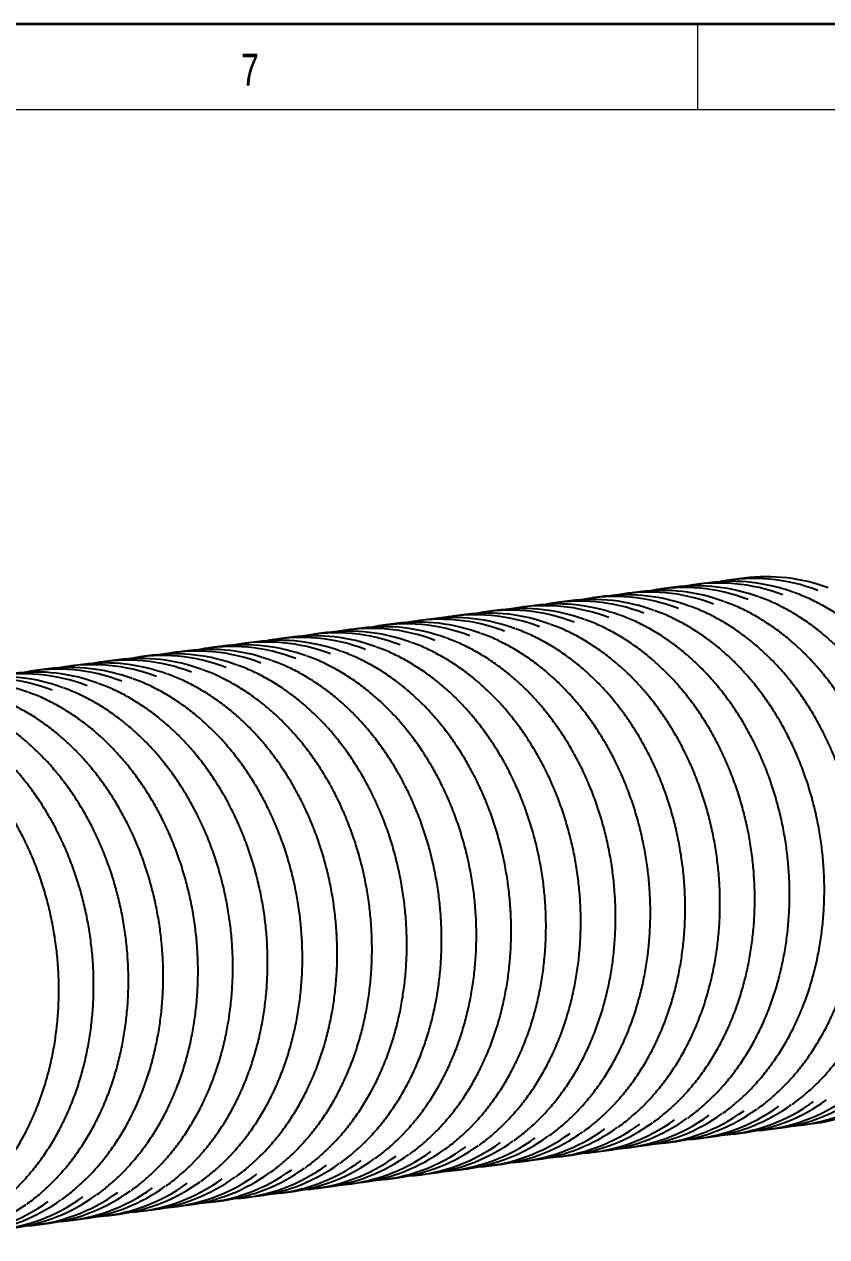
# Model space of a CAD drawing. Header units: millimetres. Extents: x 6 to 413, y 7 to 291.
# Drawn here: x 319.5 to 366, y 221 to 291.1 of the extents above; entities that cross this region are included whole.
import ezdxf

# ---------------------------------------------------------------- set-up
doc = ezdxf.new("R2010")
doc.units = ezdxf.units.MM
doc.styles.add('SLDTEXTSTYLE2', font='TXT', dxfattribs={"width": 0.75})

msp = doc.modelspace()

# ---------------------------------------------------------------- linework, layer by layer
at = {"color": 7, "linetype": 'Continuous', "lineweight": 35}
msp.add_line((413.064, 291.1062), (6.2734, 291.1062), dxfattribs=at)
at = {"color": 7, "linetype": 'Continuous', "lineweight": 18}
for p, q in [((358.4973, 291.1062), (358.4973, 286.1523)), ((408.1446, 286.1523), (11.2973, 286.1523))]:
    msp.add_line(p, q, dxfattribs=at)
at = {"color": 7, "linetype": 'Continuous', "lineweight": 25}
for p, q in [((359.1734, 258.8037), (358.4293, 258.7066)), ((361.1861, 259.0662), (360.442, 258.9691)), ((355.1481, 258.2787), (354.404, 258.1816)), ((357.1607, 258.5412), (356.4167, 258.4441)), ((349.11, 257.4911), (348.366, 257.3941)), ((351.1227, 257.7536), (350.3786, 257.6566)), ((353.1354, 258.0161), (352.3913, 257.9191)), ((343.072, 256.7036), (342.3279, 256.6066)), ((345.0847, 256.9661), (344.3406, 256.8691)), ((347.0974, 257.2286), (346.3533, 257.1316)), ((339.0466, 256.1786), (338.3026, 256.0816)), ((341.0593, 256.4411), (340.3152, 256.3441)), ((333.0086, 255.3911), (332.2645, 255.2941)), ((335.0213, 255.6536), (334.2772, 255.5566)), ((337.034, 255.9161), (336.2899, 255.8191)), ((326.9706, 254.6036), (326.2265, 254.5066)), ((328.9832, 254.8661), (328.2392, 254.7691)), ((330.9959, 255.1286), (330.2518, 255.0316)), ((322.9452, 254.0786), (322.2011, 253.9816)), ((324.9579, 254.3411), (324.2138, 254.2441)), ((320.9325, 253.8161), (320.1885, 253.7191)), ((362.542, 227.1737), (363.2861, 227.2707)), ((364.5547, 227.4362), (365.2988, 227.5332)), ((358.5167, 226.6487), (359.2607, 226.7457)), ((360.5293, 226.9112), (361.2734, 227.0082)), ((352.4786, 225.8612), (353.2227, 225.9582)), ((354.4913, 226.1237), (355.2354, 226.2207)), ((356.504, 226.3862), (357.2481, 226.4832)), ((346.4406, 225.0737), (347.1847, 225.1707)), ((348.4533, 225.3362), (349.1973, 225.4332)), ((350.4659, 225.5987), (351.21, 225.6957)), ((342.4152, 224.5486), (343.1593, 224.6457)), ((344.4279, 224.8112), (345.172, 224.9082)), ((336.3772, 223.7611), (337.1213, 223.8582)), ((338.3899, 224.0236), (339.134, 224.1207)), ((340.4026, 224.2861), (341.1466, 224.3832)), ((330.3392, 222.9736), (331.0832, 223.0707)), ((332.3518, 223.2361), (333.0959, 223.3332)), ((334.3645, 223.4986), (335.1086, 223.5957)), ((326.3138, 222.4486), (327.0579, 222.5457)), ((328.3265, 222.7111), (329.0706, 222.8082)), ((320.2758, 221.6611), (321.0199, 221.7582)), ((322.2884, 221.9236), (323.0325, 222.0207)), ((324.3011, 222.1861), (325.0452, 222.2832))]:
    msp.add_line(p, q, dxfattribs=at)
for centre, radius, start, end in [((360.4603, 248.6016), 10.2829, 69.63751, 97.189367), ((361.7393, 248.7916), 10.2572, 68.827261, 100.83909), ((362.473, 248.8641), 10.2829, 69.63751, 97.189367), ((355.7013, 248.0041), 10.2572, 68.827261, 100.83909), ((356.435, 248.0765), 10.2829, 69.63751, 97.189367), ((357.7139, 248.2666), 10.2572, 68.827261, 100.83909), ((358.4476, 248.3391), 10.2829, 69.63751, 97.189367), ((359.7266, 248.5291), 10.2572, 68.827261, 100.83909), ((349.6632, 247.2166), 10.2572, 68.827261, 100.83909), ((350.3969, 247.289), 10.2829, 69.63751, 97.189367), ((351.6759, 247.4791), 10.2572, 68.827261, 100.83909), ((352.4096, 247.5515), 10.2829, 69.63751, 97.189367), ((353.6886, 247.7416), 10.2572, 68.827261, 100.83909), ((354.4223, 247.814), 10.2829, 69.63751, 97.189367), ((344.3589, 246.5015), 10.2829, 69.63751, 97.189367), ((345.6379, 246.6916), 10.2572, 68.827261, 100.83909), ((346.3716, 246.764), 10.2829, 69.63751, 97.189367), ((347.6505, 246.9541), 10.2572, 68.827261, 100.83909), ((348.3843, 247.0265), 10.2829, 69.63751, 97.189367), ((338.3209, 245.714), 10.2829, 69.63751, 97.189367), ((339.5998, 245.9041), 10.2572, 68.827261, 100.83909), ((340.3335, 245.9765), 10.2829, 69.63751, 97.189367), ((341.6125, 246.1666), 10.2572, 68.827261, 100.83909), ((342.3462, 246.239), 10.2829, 69.63751, 97.189367), ((343.6252, 246.4291), 10.2572, 68.827261, 100.83909), ((333.5618, 245.1166), 10.2572, 68.827261, 100.83909), ((334.2955, 245.189), 10.2829, 69.63751, 97.189367), ((335.5745, 245.3791), 10.2572, 68.827261, 100.83909), ((336.3082, 245.4515), 10.2829, 69.63751, 97.189367), ((337.5871, 245.6416), 10.2572, 68.827261, 100.83909), ((328.2575, 244.4015), 10.2829, 69.63751, 97.189367), ((329.5364, 244.5916), 10.2572, 68.827261, 100.83909), ((330.2702, 244.664), 10.2829, 69.63751, 97.189367), ((331.5491, 244.8541), 10.2572, 68.827261, 100.83909), ((332.2828, 244.9265), 10.2829, 69.63751, 97.189367), ((322.2194, 243.614), 10.2829, 69.63751, 97.189367), ((323.4984, 243.8041), 10.2572, 68.827261, 100.83909), ((324.2321, 243.8765), 10.2829, 69.63751, 97.189367), ((325.5111, 244.0666), 10.2572, 68.827261, 100.83909), ((326.2448, 244.139), 10.2829, 69.63751, 97.189367), ((327.5238, 244.3291), 10.2572, 68.827261, 100.83909), ((317.4604, 243.0166), 10.2572, 68.827261, 100.83909), ((318.1941, 243.089), 10.2829, 69.63751, 97.189367), ((319.473, 243.2791), 10.2572, 68.827261, 100.83909), ((320.2068, 243.3515), 10.2829, 69.63751, 97.189367), ((321.4857, 243.5416), 10.2572, 68.827261, 100.83909), ((316.1814, 242.8265), 10.2829, 69.63751, 97.189367), ((363.9109, 237.7668), 10.3273, 277.723401, 305.944986), ((359.1871, 237.0418), 10.2172, 273.958087, 306.109284), ((359.8855, 237.2418), 10.3273, 277.723401, 305.944986), ((361.1998, 237.3043), 10.2172, 273.958087, 306.109284), ((361.8982, 237.5043), 10.3273, 277.723401, 305.944986), ((363.2125, 237.5668), 10.2172, 273.958087, 306.109284), ((353.1491, 236.2543), 10.2172, 273.958087, 306.109284), ((353.8475, 236.4543), 10.3273, 277.723401, 305.944986), ((355.1617, 236.5168), 10.2172, 273.958087, 306.109284), ((355.8602, 236.7168), 10.3273, 277.723401, 305.944986), ((357.1744, 236.7793), 10.2172, 273.958087, 306.109284), ((357.8728, 236.9793), 10.3273, 277.723401, 305.944986), ((347.8095, 235.6668), 10.3273, 277.723401, 305.944986), ((349.1237, 235.7293), 10.2172, 273.958087, 306.109284), ((349.8221, 235.9293), 10.3273, 277.723401, 305.944986), ((351.1364, 235.9918), 10.2172, 273.958087, 306.109284), ((351.8348, 236.1918), 10.3273, 277.723401, 305.944986), ((343.0857, 234.9418), 10.2172, 273.958087, 306.109284), ((343.7841, 235.1418), 10.3273, 277.723401, 305.944986), ((345.0984, 235.2043), 10.2172, 273.958087, 306.109284), ((345.7968, 235.4043), 10.3273, 277.723401, 305.944986), ((347.111, 235.4668), 10.2172, 273.958087, 306.109284), ((337.0476, 234.1543), 10.2172, 273.958087, 306.109284), ((337.7461, 234.3543), 10.3273, 277.723401, 305.944986), ((339.0603, 234.4168), 10.2172, 273.958087, 306.109284), ((339.7587, 234.6168), 10.3273, 277.723401, 305.944986), ((341.073, 234.6793), 10.2172, 273.958087, 306.109284), ((341.7714, 234.8793), 10.3273, 277.723401, 305.944986), ((331.708, 233.5668), 10.3273, 277.723401, 305.944986), ((333.0223, 233.6293), 10.2172, 273.958087, 306.109284), ((333.7207, 233.8293), 10.3273, 277.723401, 305.944986), ((335.035, 233.8918), 10.2172, 273.958087, 306.109284), ((335.7334, 234.0918), 10.3273, 277.723401, 305.944986), ((326.9842, 232.8418), 10.2172, 273.958087, 306.109284), ((327.6827, 233.0418), 10.3273, 277.723401, 305.944986), ((328.9969, 233.1043), 10.2172, 273.958087, 306.109284), ((329.6954, 233.3043), 10.3273, 277.723401, 305.944986), ((331.0096, 233.3668), 10.2172, 273.958087, 306.109284), ((320.9462, 232.0543), 10.2172, 273.958087, 306.109284), ((321.6446, 232.2543), 10.3273, 277.723401, 305.944986), ((322.9589, 232.3168), 10.2172, 273.958087, 306.109284), ((323.6573, 232.5168), 10.3273, 277.723401, 305.944986), ((324.9716, 232.5793), 10.2172, 273.958087, 306.109284), ((325.67, 232.7793), 10.3273, 277.723401, 305.944986), ((315.6066, 231.4668), 10.3273, 277.723401, 305.944986), ((316.9209, 231.5293), 10.2172, 273.958087, 306.109284), ((317.6193, 231.7293), 10.3273, 277.723401, 305.944986), ((318.9335, 231.7918), 10.2172, 273.958087, 306.109284), ((319.632, 231.9918), 10.3273, 277.723401, 305.944986), ((313.5939, 231.2043), 10.3273, 277.723401, 305.944986), ((314.9082, 231.2668), 10.2172, 273.958087, 306.109284)]:
    msp.add_arc(centre, radius, start, end, dxfattribs=at)
for points, knots in [([(373.8433, 243.2851), (373.8312, 243.461), (373.7963, 243.97), (373.7001, 244.8103), (373.5389, 245.8004), (373.3282, 246.7795), (373.0695, 247.7439), (372.7636, 248.6895), (372.4119, 249.6128), (372.0157, 250.51), (371.5765, 251.3774), (371.096, 252.2118), (370.5762, 253.0097), (370.0192, 253.768), (369.427, 254.4836), (368.8021, 255.1537), (368.1469, 255.7755), (367.4641, 256.3466), (366.7563, 256.8644), (366.0265, 257.3279), (365.2771, 257.7314), (364.6263, 258.0347), (364.2215, 258.1789), (364.0767, 258.2305)], [0, 0, 0, 0, 0.026295, 0.0760916, 0.1258946, 0.1756986, 0.2255037, 0.27531, 0.3251175, 0.3749262, 0.4247358, 0.4745457, 0.5243551, 0.5741628, 0.6239676, 0.6737673, 0.7235598, 0.7733424, 0.823112, 0.8728655, 0.9225995, 0.9723111, 1, 1, 1, 1]), ([(367.8053, 242.4976), (367.7932, 242.6735), (367.7582, 243.1825), (367.662, 244.0227), (367.5009, 245.0128), (367.2901, 245.992), (367.0314, 246.9564), (366.7256, 247.902), (366.3739, 248.8253), (365.9776, 249.7224), (365.5384, 250.5899), (365.058, 251.4243), (364.5382, 252.2222), (363.9811, 252.9805), (363.389, 253.6961), (362.764, 254.3662), (362.1089, 254.988), (361.426, 255.5591), (360.7182, 256.0769), (359.9885, 256.5404), (359.2391, 256.9439), (358.5882, 257.2471), (358.1834, 257.3914), (358.0386, 257.443)], [0, 0, 0, 0, 0.026295, 0.0760916, 0.1258946, 0.1756986, 0.2255037, 0.27531, 0.3251175, 0.3749262, 0.4247358, 0.4745457, 0.5243551, 0.5741628, 0.6239676, 0.6737673, 0.7235598, 0.7733424, 0.823112, 0.8728655, 0.9225995, 0.9723111, 1, 1, 1, 1]), ([(369.8179, 242.7601), (369.8059, 242.936), (369.7709, 243.445), (369.6747, 244.2853), (369.5136, 245.2753), (369.3028, 246.2545), (369.0441, 247.2189), (368.7383, 248.1645), (368.3865, 249.0878), (367.9903, 249.9849), (367.5511, 250.8524), (367.0707, 251.6868), (366.5509, 252.4847), (365.9938, 253.243), (365.4016, 253.9586), (364.7767, 254.6287), (364.1215, 255.2505), (363.4387, 255.8216), (362.7309, 256.3394), (362.0012, 256.8029), (361.2518, 257.2064), (360.6009, 257.5097), (360.1961, 257.6539), (360.0513, 257.7055)], [0, 0, 0, 0, 0.026295, 0.0760916, 0.1258946, 0.1756986, 0.2255037, 0.27531, 0.3251175, 0.3749262, 0.4247358, 0.4745457, 0.5243551, 0.5741628, 0.6239676, 0.6737673, 0.7235598, 0.7733424, 0.823112, 0.8728655, 0.9225995, 0.9723111, 1, 1, 1, 1]), ([(371.8306, 243.0226), (371.8185, 243.1985), (371.7836, 243.7075), (371.6874, 244.5478), (371.5263, 245.5379), (371.3155, 246.517), (371.0568, 247.4814), (370.7509, 248.427), (370.3992, 249.3503), (370.003, 250.2474), (369.5638, 251.1149), (369.0833, 251.9493), (368.5636, 252.7472), (368.0065, 253.5055), (367.4143, 254.2211), (366.7894, 254.8912), (366.1342, 255.513), (365.4514, 256.0841), (364.7436, 256.6019), (364.0139, 257.0654), (363.2644, 257.4689), (362.6136, 257.7722), (362.2088, 257.9164), (362.064, 257.968)], [0, 0, 0, 0, 0.026295, 0.0760916, 0.1258946, 0.1756986, 0.2255037, 0.27531, 0.3251175, 0.3749262, 0.4247358, 0.4745457, 0.5243551, 0.5741628, 0.6239676, 0.6737673, 0.7235598, 0.7733424, 0.823112, 0.8728655, 0.9225995, 0.9723111, 1, 1, 1, 1]), ([(363.7799, 241.9725), (363.7678, 242.1485), (363.7329, 242.6575), (363.6367, 243.4977), (363.4755, 244.4878), (363.2648, 245.467), (363.0061, 246.4314), (362.7002, 247.377), (362.3485, 248.3003), (361.9523, 249.1974), (361.5131, 250.0649), (361.0326, 250.8993), (360.5128, 251.6972), (359.9558, 252.4555), (359.3636, 253.1711), (358.7387, 253.8412), (358.0835, 254.463), (357.4007, 255.0341), (356.6929, 255.5519), (355.9632, 256.0153), (355.2137, 256.4189), (354.5629, 256.7221), (354.1581, 256.8664), (354.0133, 256.9179)], [0, 0, 0, 0, 0.026295, 0.0760916, 0.1258946, 0.1756986, 0.2255037, 0.27531, 0.3251175, 0.3749262, 0.4247358, 0.4745457, 0.5243551, 0.5741628, 0.6239676, 0.6737673, 0.7235598, 0.7733424, 0.823112, 0.8728655, 0.9225995, 0.9723111, 1, 1, 1, 1]), ([(365.7926, 242.235), (365.7805, 242.411), (365.7455, 242.92), (365.6494, 243.7602), (365.4882, 244.7503), (365.2774, 245.7295), (365.0187, 246.6939), (364.7129, 247.6395), (364.3612, 248.5628), (363.9649, 249.4599), (363.5257, 250.3274), (363.0453, 251.1618), (362.5255, 251.9597), (361.9684, 252.718), (361.3763, 253.4336), (360.7514, 254.1037), (360.0962, 254.7255), (359.4133, 255.2966), (358.7056, 255.8144), (357.9758, 256.2778), (357.2264, 256.6814), (356.5756, 256.9846), (356.1708, 257.1289), (356.0259, 257.1805)], [0, 0, 0, 0, 0.026295, 0.0760916, 0.1258946, 0.1756986, 0.2255037, 0.27531, 0.3251175, 0.3749262, 0.4247358, 0.4745457, 0.5243551, 0.5741628, 0.6239676, 0.6737673, 0.7235598, 0.7733424, 0.823112, 0.8728655, 0.9225995, 0.9723111, 1, 1, 1, 1]), ([(357.7419, 241.185), (357.7298, 241.3609), (357.6948, 241.87), (357.5987, 242.7102), (357.4375, 243.7003), (357.2267, 244.6795), (356.968, 245.6439), (356.6622, 246.5895), (356.3105, 247.5128), (355.9142, 248.4099), (355.475, 249.2774), (354.9946, 250.1118), (354.4748, 250.9097), (353.9177, 251.668), (353.3256, 252.3836), (352.7006, 253.0537), (352.0455, 253.6754), (351.3626, 254.2465), (350.6548, 254.7644), (349.9251, 255.2278), (349.1757, 255.6314), (348.5249, 255.9346), (348.12, 256.0788), (347.9752, 256.1304)], [0, 0, 0, 0, 0.026295, 0.0760916, 0.1258946, 0.1756986, 0.2255037, 0.27531, 0.3251175, 0.3749262, 0.4247358, 0.4745457, 0.5243551, 0.5741628, 0.6239676, 0.6737673, 0.7235598, 0.7733424, 0.823112, 0.8728655, 0.9225995, 0.9723111, 1, 1, 1, 1]), ([(359.7546, 241.4475), (359.7425, 241.6234), (359.7075, 242.1325), (359.6113, 242.9727), (359.4502, 243.9628), (359.2394, 244.942), (358.9807, 245.9064), (358.6749, 246.852), (358.3231, 247.7753), (357.9269, 248.6724), (357.4877, 249.5399), (357.0073, 250.3743), (356.4875, 251.1722), (355.9304, 251.9305), (355.3382, 252.6461), (354.7133, 253.3162), (354.0581, 253.9379), (353.3753, 254.509), (352.6675, 255.0269), (351.9378, 255.4903), (351.1884, 255.8939), (350.5375, 256.1971), (350.1327, 256.3414), (349.9879, 256.3929)], [0, 0, 0, 0, 0.026295, 0.0760916, 0.1258946, 0.1756986, 0.2255037, 0.27531, 0.3251175, 0.3749262, 0.4247358, 0.4745457, 0.5243551, 0.5741628, 0.6239676, 0.6737673, 0.7235598, 0.7733424, 0.823112, 0.8728655, 0.9225995, 0.9723111, 1, 1, 1, 1]), ([(361.7672, 241.71), (361.7551, 241.8859), (361.7202, 242.395), (361.624, 243.2352), (361.4629, 244.2253), (361.2521, 245.2045), (360.9934, 246.1689), (360.6875, 247.1145), (360.3358, 248.0378), (359.9396, 248.9349), (359.5004, 249.8024), (359.0199, 250.6368), (358.5002, 251.4347), (357.9431, 252.193), (357.3509, 252.9086), (356.726, 253.5787), (356.0708, 254.2005), (355.388, 254.7715), (354.6802, 255.2894), (353.9505, 255.7528), (353.2011, 256.1564), (352.5502, 256.4596), (352.1454, 256.6039), (352.0006, 256.6554)], [0, 0, 0, 0, 0.026295, 0.0760916, 0.1258946, 0.1756986, 0.2255037, 0.27531, 0.3251175, 0.3749262, 0.4247358, 0.4745457, 0.5243551, 0.5741628, 0.6239676, 0.6737673, 0.7235598, 0.7733424, 0.823112, 0.8728655, 0.9225995, 0.9723111, 1, 1, 1, 1]), ([(351.7038, 240.3975), (351.6918, 240.5734), (351.6568, 241.0825), (351.5606, 241.9227), (351.3995, 242.9128), (351.1887, 243.892), (350.93, 244.8563), (350.6242, 245.802), (350.2724, 246.7253), (349.8762, 247.6224), (349.437, 248.4899), (348.9566, 249.3243), (348.4368, 250.1222), (347.8797, 250.8805), (347.2875, 251.5961), (346.6626, 252.2661), (346.0074, 252.8879), (345.3246, 253.459), (344.6168, 253.9769), (343.8871, 254.4403), (343.1377, 254.8439), (342.4868, 255.1471), (342.082, 255.2913), (341.9372, 255.3429)], [0, 0, 0, 0, 0.02629496, 0.07609156, 0.12589464, 0.17569864, 0.22550371, 0.27530999, 0.32511751, 0.3749262, 0.42473578, 0.47454566, 0.52435506, 0.57416285, 0.62396755, 0.67376729, 0.72355979, 0.77334237, 0.82311201, 0.87286548, 0.92259954, 0.97231114, 1, 1, 1, 1]), ([(353.7165, 240.66), (353.7044, 240.8359), (353.6695, 241.345), (353.5733, 242.1852), (353.4122, 243.1753), (353.2014, 244.1545), (352.9427, 245.1188), (352.6368, 246.0645), (352.2851, 246.9878), (351.8889, 247.8849), (351.4497, 248.7524), (350.9692, 249.5868), (350.4495, 250.3847), (349.8924, 251.143), (349.3002, 251.8586), (348.6753, 252.5286), (348.0201, 253.1504), (347.3373, 253.7215), (346.6295, 254.2394), (345.8998, 254.7028), (345.1503, 255.1064), (344.4995, 255.4096), (344.0947, 255.5538), (343.9499, 255.6054)], [0, 0, 0, 0, 0.026295, 0.0760916, 0.1258946, 0.1756986, 0.2255037, 0.27531, 0.3251175, 0.3749262, 0.4247358, 0.4745457, 0.5243551, 0.5741628, 0.6239676, 0.6737673, 0.7235598, 0.7733424, 0.823112, 0.8728655, 0.9225995, 0.9723111, 1, 1, 1, 1]), ([(355.7292, 240.9225), (355.7171, 241.0984), (355.6821, 241.6075), (355.586, 242.4477), (355.4248, 243.4378), (355.2141, 244.417), (354.9554, 245.3814), (354.6495, 246.327), (354.2978, 247.2503), (353.9015, 248.1474), (353.4623, 249.0149), (352.9819, 249.8493), (352.4621, 250.6472), (351.9051, 251.4055), (351.3129, 252.1211), (350.688, 252.7912), (350.0328, 253.4129), (349.35, 253.984), (348.6422, 254.5019), (347.9124, 254.9653), (347.163, 255.3689), (346.5122, 255.6721), (346.1074, 255.8163), (345.9626, 255.8679)], [0, 0, 0, 0, 0.026295, 0.0760916, 0.1258946, 0.1756986, 0.2255037, 0.27531, 0.3251175, 0.3749262, 0.4247358, 0.4745457, 0.5243551, 0.5741628, 0.6239676, 0.6737673, 0.7235598, 0.7733424, 0.823112, 0.8728655, 0.9225995, 0.9723111, 1, 1, 1, 1]), ([(347.6785, 239.8725), (347.6664, 240.0484), (347.6314, 240.5575), (347.5353, 241.3977), (347.3741, 242.3878), (347.1633, 243.367), (346.9046, 244.3313), (346.5988, 245.277), (346.2471, 246.2003), (345.8508, 247.0974), (345.4116, 247.9649), (344.9312, 248.7993), (344.4114, 249.5972), (343.8543, 250.3555), (343.2622, 251.0711), (342.6373, 251.7411), (341.9821, 252.3629), (341.2992, 252.934), (340.5914, 253.4519), (339.8617, 253.9153), (339.1123, 254.3189), (338.4615, 254.6221), (338.0567, 254.7663), (337.9118, 254.8179)], [0, 0, 0, 0, 0.026295, 0.0760916, 0.1258946, 0.1756986, 0.2255037, 0.27531, 0.3251175, 0.3749262, 0.4247358, 0.4745457, 0.5243551, 0.5741628, 0.6239676, 0.6737673, 0.7235598, 0.7733424, 0.823112, 0.8728655, 0.9225995, 0.9723111, 1, 1, 1, 1]), ([(349.6912, 240.135), (349.6791, 240.3109), (349.6441, 240.82), (349.5479, 241.6602), (349.3868, 242.6503), (349.176, 243.6295), (348.9173, 244.5938), (348.6115, 245.5395), (348.2598, 246.4628), (347.8635, 247.3599), (347.4243, 248.2274), (346.9439, 249.0618), (346.4241, 249.8597), (345.867, 250.618), (345.2749, 251.3336), (344.6499, 252.0036), (343.9947, 252.6254), (343.3119, 253.1965), (342.6041, 253.7144), (341.8744, 254.1778), (341.125, 254.5814), (340.4741, 254.8846), (340.0693, 255.0288), (339.9245, 255.0804)], [0, 0, 0, 0, 0.026295, 0.0760916, 0.1258946, 0.1756986, 0.2255037, 0.27531, 0.3251175, 0.3749262, 0.4247358, 0.4745457, 0.5243551, 0.5741628, 0.6239676, 0.6737673, 0.7235598, 0.7733424, 0.823112, 0.8728655, 0.9225995, 0.9723111, 1, 1, 1, 1]), ([(341.6404, 239.085), (341.6284, 239.2609), (341.5934, 239.77), (341.4972, 240.6102), (341.3361, 241.6003), (341.1253, 242.5795), (340.8666, 243.5438), (340.5608, 244.4895), (340.209, 245.4127), (339.8128, 246.3099), (339.3736, 247.1774), (338.8932, 248.0118), (338.3734, 248.8097), (337.8163, 249.568), (337.2241, 250.2836), (336.5992, 250.9536), (335.944, 251.5754), (335.2612, 252.1465), (334.5534, 252.6644), (333.8237, 253.1278), (333.0743, 253.5314), (332.4234, 253.8346), (332.0186, 253.9788), (331.8738, 254.0304)], [0, 0, 0, 0, 0.026295, 0.0760916, 0.1258946, 0.1756986, 0.2255037, 0.27531, 0.3251175, 0.3749262, 0.4247358, 0.4745457, 0.5243551, 0.5741628, 0.6239676, 0.6737673, 0.7235598, 0.7733424, 0.823112, 0.8728655, 0.9225995, 0.9723111, 1, 1, 1, 1]), ([(343.6531, 239.3475), (343.641, 239.5234), (343.6061, 240.0325), (343.5099, 240.8727), (343.3488, 241.8628), (343.138, 242.842), (342.8793, 243.8063), (342.5734, 244.752), (342.2217, 245.6753), (341.8255, 246.5724), (341.3863, 247.4399), (340.9058, 248.2743), (340.3861, 249.0722), (339.829, 249.8305), (339.2368, 250.5461), (338.6119, 251.2161), (337.9567, 251.8379), (337.2739, 252.409), (336.5661, 252.9269), (335.8364, 253.3903), (335.0869, 253.7939), (334.4361, 254.0971), (334.0313, 254.2413), (333.8865, 254.2929)], [0, 0, 0, 0, 0.026295, 0.0760916, 0.1258946, 0.1756986, 0.2255037, 0.27531, 0.3251175, 0.3749262, 0.4247358, 0.4745457, 0.5243551, 0.5741628, 0.6239676, 0.6737673, 0.7235598, 0.7733424, 0.823112, 0.8728655, 0.9225995, 0.9723111, 1, 1, 1, 1]), ([(345.6658, 239.61), (345.6537, 239.7859), (345.6188, 240.295), (345.5226, 241.1352), (345.3614, 242.1253), (345.1507, 243.1045), (344.892, 244.0688), (344.5861, 245.0145), (344.2344, 245.9378), (343.8382, 246.8349), (343.399, 247.7024), (342.9185, 248.5368), (342.3987, 249.3347), (341.8417, 250.093), (341.2495, 250.8086), (340.6246, 251.4786), (339.9694, 252.1004), (339.2866, 252.6715), (338.5788, 253.1894), (337.849, 253.6528), (337.0996, 254.0564), (336.4488, 254.3596), (336.044, 254.5038), (335.8992, 254.5554)], [0, 0, 0, 0, 0.026295, 0.0760916, 0.1258946, 0.1756986, 0.2255037, 0.27531, 0.3251175, 0.3749262, 0.4247358, 0.4745457, 0.5243551, 0.5741628, 0.6239676, 0.6737673, 0.7235598, 0.7733424, 0.823112, 0.8728655, 0.9225995, 0.9723111, 1, 1, 1, 1]), ([(335.6024, 238.2975), (335.5903, 238.4734), (335.5554, 238.9824), (335.4592, 239.8227), (335.298, 240.8128), (335.0873, 241.792), (334.8286, 242.7563), (334.5227, 243.702), (334.171, 244.6252), (333.7748, 245.5224), (333.3356, 246.3899), (332.8551, 247.2243), (332.3353, 248.0222), (331.7783, 248.7805), (331.1861, 249.4961), (330.5612, 250.1661), (329.906, 250.7879), (329.2232, 251.359), (328.5154, 251.8768), (327.7857, 252.3403), (327.0362, 252.7439), (326.3854, 253.0471), (325.9806, 253.1913), (325.8358, 253.2429)], [0, 0, 0, 0, 0.026295, 0.0760916, 0.1258946, 0.1756986, 0.2255037, 0.27531, 0.3251175, 0.3749262, 0.4247358, 0.4745457, 0.5243551, 0.5741628, 0.6239676, 0.6737673, 0.7235598, 0.7733424, 0.823112, 0.8728655, 0.9225995, 0.9723111, 1, 1, 1, 1]), ([(337.6151, 238.56), (337.603, 238.7359), (337.568, 239.2449), (337.4719, 240.0852), (337.3107, 241.0753), (337.1, 242.0545), (336.8413, 243.0188), (336.5354, 243.9645), (336.1837, 244.8877), (335.7874, 245.7849), (335.3482, 246.6524), (334.8678, 247.4868), (334.348, 248.2847), (333.7909, 249.043), (333.1988, 249.7586), (332.5739, 250.4286), (331.9187, 251.0504), (331.2358, 251.6215), (330.5281, 252.1393), (329.7983, 252.6028), (329.0489, 253.0064), (328.3981, 253.3096), (327.9933, 253.4538), (327.8484, 253.5054)], [0, 0, 0, 0, 0.026295, 0.0760916, 0.1258946, 0.1756986, 0.2255037, 0.27531, 0.3251175, 0.3749262, 0.4247358, 0.4745457, 0.5243551, 0.5741628, 0.6239676, 0.6737673, 0.7235598, 0.7733424, 0.823112, 0.8728655, 0.9225995, 0.9723111, 1, 1, 1, 1]), ([(339.6278, 238.8225), (339.6157, 238.9984), (339.5807, 239.5074), (339.4846, 240.3477), (339.3234, 241.3378), (339.1126, 242.317), (338.8539, 243.2813), (338.5481, 244.227), (338.1964, 245.1502), (337.8001, 246.0474), (337.3609, 246.9149), (336.8805, 247.7493), (336.3607, 248.5472), (335.8036, 249.3055), (335.2115, 250.0211), (334.5865, 250.6911), (333.9314, 251.3129), (333.2485, 251.884), (332.5407, 252.4018), (331.811, 252.8653), (331.0616, 253.2689), (330.4107, 253.5721), (330.0059, 253.7163), (329.8611, 253.7679)], [0, 0, 0, 0, 0.026295, 0.0760916, 0.1258946, 0.1756986, 0.2255037, 0.27531, 0.3251175, 0.3749262, 0.4247358, 0.4745457, 0.5243551, 0.5741628, 0.6239676, 0.6737673, 0.7235598, 0.7733424, 0.823112, 0.8728655, 0.9225995, 0.9723111, 1, 1, 1, 1]), ([(331.5771, 237.7725), (331.565, 237.9484), (331.53, 238.4574), (331.4338, 239.2977), (331.2727, 240.2878), (331.0619, 241.267), (330.8032, 242.2313), (330.4974, 243.177), (330.1456, 244.1002), (329.7494, 244.9974), (329.3102, 245.8649), (328.8298, 246.6993), (328.31, 247.4972), (327.7529, 248.2555), (327.1607, 248.9711), (326.5358, 249.6411), (325.8806, 250.2629), (325.1978, 250.834), (324.49, 251.3518), (323.7603, 251.8153), (323.0109, 252.2189), (322.36, 252.5221), (321.9552, 252.6663), (321.8104, 252.7179)], [0, 0, 0, 0, 0.026295, 0.0760916, 0.1258946, 0.1756986, 0.2255037, 0.27531, 0.3251175, 0.3749262, 0.4247358, 0.4745457, 0.5243551, 0.5741628, 0.6239676, 0.6737673, 0.7235598, 0.7733424, 0.823112, 0.8728655, 0.9225995, 0.9723111, 1, 1, 1, 1]), ([(333.5897, 238.035), (333.5776, 238.2109), (333.5427, 238.7199), (333.4465, 239.5602), (333.2854, 240.5503), (333.0746, 241.5295), (332.8159, 242.4938), (332.5101, 243.4395), (332.1583, 244.3627), (331.7621, 245.2599), (331.3229, 246.1274), (330.8424, 246.9618), (330.3227, 247.7597), (329.7656, 248.518), (329.1734, 249.2336), (328.5485, 249.9036), (327.8933, 250.5254), (327.2105, 251.0965), (326.5027, 251.6143), (325.773, 252.0778), (325.0236, 252.4814), (324.3727, 252.7846), (323.9679, 252.9288), (323.8231, 252.9804)], [0, 0, 0, 0, 0.02629496, 0.07609156, 0.12589464, 0.17569864, 0.22550371, 0.27530999, 0.32511751, 0.3749262, 0.42473578, 0.47454566, 0.52435506, 0.57416285, 0.62396755, 0.67376729, 0.72355979, 0.77334237, 0.82311201, 0.87286548, 0.92259954, 0.97231114, 1, 1, 1, 1]), ([(325.539, 236.985), (325.5269, 237.1609), (325.492, 237.6699), (325.3958, 238.5102), (325.2347, 239.5003), (325.0239, 240.4795), (324.7652, 241.4438), (324.4593, 242.3895), (324.1076, 243.3127), (323.7114, 244.2099), (323.2722, 245.0774), (322.7917, 245.9117), (322.272, 246.7097), (321.7149, 247.468), (321.1227, 248.1836), (320.4978, 248.8536), (319.8426, 249.4754), (319.1598, 250.0465), (318.452, 250.5643), (317.7223, 251.0278), (316.9728, 251.4314), (316.322, 251.7346), (315.9172, 251.8788), (315.7724, 251.9304)], [0, 0, 0, 0, 0.026295, 0.0760916, 0.1258946, 0.1756986, 0.2255037, 0.27531, 0.3251175, 0.3749262, 0.4247358, 0.4745457, 0.5243551, 0.5741628, 0.6239676, 0.6737673, 0.7235598, 0.7733424, 0.823112, 0.8728655, 0.9225995, 0.9723111, 1, 1, 1, 1]), ([(327.5517, 237.2475), (327.5396, 237.4234), (327.5046, 237.9324), (327.4085, 238.7727), (327.2473, 239.7628), (327.0366, 240.742), (326.7779, 241.7063), (326.472, 242.652), (326.1203, 243.5752), (325.724, 244.4724), (325.2848, 245.3399), (324.8044, 246.1742), (324.2846, 246.9722), (323.7276, 247.7305), (323.1354, 248.4461), (322.5105, 249.1161), (321.8553, 249.7379), (321.1725, 250.309), (320.4647, 250.8268), (319.7349, 251.2903), (318.9855, 251.6939), (318.3347, 251.9971), (317.9299, 252.1413), (317.7851, 252.1929)], [0, 0, 0, 0, 0.026295, 0.0760916, 0.1258946, 0.1756986, 0.2255037, 0.27531, 0.3251175, 0.3749262, 0.4247358, 0.4745457, 0.5243551, 0.5741628, 0.6239676, 0.6737673, 0.7235598, 0.7733424, 0.823112, 0.8728655, 0.9225995, 0.9723111, 1, 1, 1, 1]), ([(329.5644, 237.51), (329.5523, 237.6859), (329.5173, 238.1949), (329.4212, 239.0352), (329.26, 240.0253), (329.0492, 241.0045), (328.7905, 241.9688), (328.4847, 242.9145), (328.133, 243.8377), (327.7367, 244.7349), (327.2975, 245.6024), (326.8171, 246.4368), (326.2973, 247.2347), (325.7402, 247.993), (325.1481, 248.7086), (324.5231, 249.3786), (323.868, 250.0004), (323.1851, 250.5715), (322.4773, 251.0893), (321.7476, 251.5528), (320.9982, 251.9564), (320.3474, 252.2596), (319.9425, 252.4038), (319.7977, 252.4554)], [0, 0, 0, 0, 0.026295, 0.0760916, 0.1258946, 0.1756986, 0.2255037, 0.27531, 0.3251175, 0.3749262, 0.4247358, 0.4745457, 0.5243551, 0.5741628, 0.6239676, 0.6737673, 0.7235598, 0.7733424, 0.823112, 0.8728655, 0.9225995, 0.9723111, 1, 1, 1, 1]), ([(321.5137, 236.46), (321.5016, 236.6359), (321.4666, 237.1449), (321.3704, 237.9852), (321.2093, 238.9753), (320.9985, 239.9545), (320.7398, 240.9188), (320.434, 241.8645), (320.0823, 242.7877), (319.686, 243.6849), (319.2468, 244.5524), (318.7664, 245.3867), (318.2466, 246.1847), (317.6895, 246.9429), (317.0974, 247.6585), (316.4724, 248.3286), (315.8172, 248.9504), (315.1344, 249.5215), (314.4266, 250.0393), (313.6969, 250.5028), (312.9475, 250.9064), (312.2966, 251.2096), (311.8918, 251.3538), (311.747, 251.4054)], [0, 0, 0, 0, 0.02629496, 0.07609156, 0.12589464, 0.17569864, 0.22550371, 0.27530999, 0.32511751, 0.3749262, 0.42473578, 0.47454566, 0.52435506, 0.57416285, 0.62396755, 0.67376729, 0.72355979, 0.77334237, 0.82311201, 0.87286548, 0.92259954, 0.97231114, 1, 1, 1, 1]), ([(323.5263, 236.7225), (323.5143, 236.8984), (323.4793, 237.4074), (323.3831, 238.2477), (323.222, 239.2378), (323.0112, 240.217), (322.7525, 241.1813), (322.4467, 242.127), (322.0949, 243.0502), (321.6987, 243.9474), (321.2595, 244.8149), (320.7791, 245.6492), (320.2593, 246.4472), (319.7022, 247.2054), (319.11, 247.9211), (318.4851, 248.5911), (317.8299, 249.2129), (317.1471, 249.784), (316.4393, 250.3018), (315.7096, 250.7653), (314.9602, 251.1689), (314.3093, 251.4721), (313.9045, 251.6163), (313.7597, 251.6679)], [0, 0, 0, 0, 0.026295, 0.0760916, 0.1258946, 0.1756986, 0.2255037, 0.27531, 0.3251175, 0.3749262, 0.4247358, 0.4745457, 0.5243551, 0.5741628, 0.6239676, 0.6737673, 0.7235598, 0.7733424, 0.823112, 0.8728655, 0.9225995, 0.9723111, 1, 1, 1, 1]), ([(363.9717, 228.6356), (363.9956, 228.6515), (364.248, 228.8203), (364.7038, 229.1941), (365.3339, 229.7585), (365.9289, 230.3795), (366.49, 231.0473), (367.0139, 231.7611), (367.4989, 232.5177), (367.9429, 233.3141), (368.3441, 234.1472), (368.701, 235.0135), (369.0122, 235.9097), (369.2763, 236.8321), (369.4924, 237.7771), (369.6596, 238.7409), (369.7773, 239.7197), (369.845, 240.7095), (369.862, 241.6891), (369.8407, 242.3737), (369.82, 242.7247), (369.8179, 242.7601)], [0, 0, 0, 0, 0.0060647, 0.0642068, 0.1223785, 0.1805789, 0.2388058, 0.2970563, 0.3553272, 0.4136149, 0.4719162, 0.5302281, 0.5885481, 0.646874, 0.705204, 0.7635368, 0.8218714, 0.8802073, 0.9385439, 0.9938148, 1, 1, 1, 1]), ([(357.9337, 227.8481), (357.9575, 227.864), (358.21, 228.0328), (358.6658, 228.4066), (359.2958, 228.971), (359.8909, 229.592), (360.4519, 230.2598), (360.9759, 230.9736), (361.4609, 231.7302), (361.9049, 232.5266), (362.3061, 233.3597), (362.663, 234.226), (362.9741, 235.1222), (363.2383, 236.0446), (363.4544, 236.9896), (363.6216, 237.9534), (363.7392, 238.9322), (363.807, 239.922), (363.8239, 240.9016), (363.8027, 241.5862), (363.782, 241.9372), (363.7799, 241.9725)], [0, 0, 0, 0, 0.0060647, 0.0642068, 0.1223785, 0.1805789, 0.2388058, 0.2970563, 0.3553272, 0.4136149, 0.4719162, 0.5302281, 0.5885481, 0.646874, 0.705204, 0.7635368, 0.8218714, 0.8802073, 0.9385439, 0.9938148, 1, 1, 1, 1]), ([(359.9464, 228.1106), (359.9702, 228.1265), (360.2227, 228.2953), (360.6785, 228.6691), (361.3085, 229.2335), (361.9035, 229.8545), (362.4646, 230.5223), (362.9886, 231.2361), (363.4736, 231.9927), (363.9175, 232.7891), (364.3188, 233.6222), (364.6757, 234.4885), (364.9868, 235.3847), (365.2509, 236.3071), (365.467, 237.2521), (365.6343, 238.2159), (365.7519, 239.1947), (365.8196, 240.1845), (365.8366, 241.1641), (365.8154, 241.8487), (365.7947, 242.1997), (365.7926, 242.235)], [0, 0, 0, 0, 0.0060647, 0.0642068, 0.1223785, 0.1805789, 0.2388058, 0.2970563, 0.3553272, 0.4136149, 0.4719162, 0.5302281, 0.5885481, 0.646874, 0.705204, 0.7635368, 0.8218714, 0.8802073, 0.9385439, 0.9938148, 1, 1, 1, 1]), ([(361.959, 228.3731), (361.9829, 228.389), (362.2354, 228.5578), (362.6911, 228.9316), (363.3212, 229.496), (363.9162, 230.117), (364.4773, 230.7848), (365.0013, 231.4986), (365.4862, 232.2552), (365.9302, 233.0516), (366.3315, 233.8847), (366.6884, 234.751), (366.9995, 235.6472), (367.2636, 236.5696), (367.4797, 237.5146), (367.6469, 238.4784), (367.7646, 239.4572), (367.8323, 240.447), (367.8493, 241.4266), (367.828, 242.1112), (367.8073, 242.4622), (367.8053, 242.4976)], [0, 0, 0, 0, 0.0060647, 0.0642068, 0.1223785, 0.1805789, 0.2388058, 0.2970563, 0.3553272, 0.4136149, 0.4719162, 0.5302281, 0.5885481, 0.646874, 0.705204, 0.7635368, 0.8218714, 0.8802073, 0.9385439, 0.9938148, 1, 1, 1, 1]), ([(353.9083, 227.323), (353.9322, 227.339), (354.1846, 227.5077), (354.6404, 227.8816), (355.2705, 228.446), (355.8655, 229.067), (356.4266, 229.7348), (356.9505, 230.4486), (357.4355, 231.2052), (357.8795, 232.0016), (358.2808, 232.8347), (358.6376, 233.701), (358.9488, 234.5972), (359.2129, 235.5196), (359.429, 236.4646), (359.5962, 237.4284), (359.7139, 238.4072), (359.7816, 239.397), (359.7986, 240.3766), (359.7773, 241.0612), (359.7566, 241.4122), (359.7546, 241.4475)], [0, 0, 0, 0, 0.0060647, 0.0642068, 0.1223785, 0.1805789, 0.2388058, 0.2970563, 0.3553272, 0.4136149, 0.4719162, 0.5302281, 0.5885481, 0.646874, 0.705204, 0.7635368, 0.8218714, 0.8802073, 0.9385439, 0.9938148, 1, 1, 1, 1]), ([(355.921, 227.5856), (355.9449, 227.6015), (356.1973, 227.7702), (356.6531, 228.1441), (357.2832, 228.7085), (357.8782, 229.3295), (358.4393, 229.9973), (358.9632, 230.7111), (359.4482, 231.4677), (359.8922, 232.2641), (360.2934, 233.0972), (360.6503, 233.9635), (360.9615, 234.8597), (361.2256, 235.7821), (361.4417, 236.7271), (361.6089, 237.6909), (361.7266, 238.6697), (361.7943, 239.6595), (361.8112, 240.6391), (361.79, 241.3237), (361.7693, 241.6747), (361.7672, 241.71)], [0, 0, 0, 0, 0.0060647, 0.0642068, 0.1223785, 0.1805789, 0.2388058, 0.2970563, 0.3553272, 0.4136149, 0.4719162, 0.5302281, 0.5885481, 0.646874, 0.705204, 0.7635368, 0.8218714, 0.8802073, 0.9385439, 0.9938148, 1, 1, 1, 1]), ([(347.8703, 226.5355), (347.8941, 226.5515), (348.1466, 226.7202), (348.6024, 227.0941), (349.2324, 227.6585), (349.8275, 228.2795), (350.3886, 228.9473), (350.9125, 229.6611), (351.3975, 230.4177), (351.8415, 231.2141), (352.2427, 232.0472), (352.5996, 232.9135), (352.9107, 233.8097), (353.1749, 234.7321), (353.391, 235.6771), (353.5582, 236.6409), (353.6758, 237.6196), (353.7436, 238.6095), (353.7605, 239.589), (353.7393, 240.2737), (353.7186, 240.6247), (353.7165, 240.66)], [0, 0, 0, 0, 0.0060647, 0.0642068, 0.1223785, 0.1805789, 0.2388058, 0.2970563, 0.3553272, 0.4136149, 0.4719162, 0.5302281, 0.5885481, 0.646874, 0.705204, 0.7635368, 0.8218714, 0.8802073, 0.9385439, 0.9938148, 1, 1, 1, 1]), ([(349.883, 226.798), (349.9068, 226.814), (350.1593, 226.9827), (350.6151, 227.3566), (351.2451, 227.921), (351.8402, 228.542), (352.4012, 229.2098), (352.9252, 229.9236), (353.4102, 230.6802), (353.8542, 231.4766), (354.2554, 232.3097), (354.6123, 233.176), (354.9234, 234.0722), (355.1876, 234.9946), (355.4036, 235.9396), (355.5709, 236.9034), (355.6885, 237.8822), (355.7562, 238.872), (355.7732, 239.8515), (355.752, 240.5362), (355.7313, 240.8872), (355.7292, 240.9225)], [0, 0, 0, 0, 0.0060647, 0.0642068, 0.1223785, 0.1805789, 0.2388058, 0.2970563, 0.3553272, 0.4136149, 0.4719162, 0.5302281, 0.5885481, 0.646874, 0.705204, 0.7635368, 0.8218714, 0.8802073, 0.9385439, 0.9938148, 1, 1, 1, 1]), ([(351.8957, 227.0605), (351.9195, 227.0765), (352.172, 227.2452), (352.6277, 227.6191), (353.2578, 228.1835), (353.8528, 228.8045), (354.4139, 229.4723), (354.9379, 230.1861), (355.4228, 230.9427), (355.8668, 231.7391), (356.2681, 232.5722), (356.625, 233.4385), (356.9361, 234.3347), (357.2002, 235.2571), (357.4163, 236.2021), (357.5835, 237.1659), (357.7012, 238.1447), (357.7689, 239.1345), (357.7859, 240.1141), (357.7647, 240.7987), (357.744, 241.1497), (357.7419, 241.185)], [0, 0, 0, 0, 0.0060647, 0.0642068, 0.1223785, 0.1805789, 0.2388058, 0.2970563, 0.3553272, 0.4136149, 0.4719162, 0.5302281, 0.5885481, 0.646874, 0.705204, 0.7635368, 0.8218714, 0.8802073, 0.9385439, 0.9938148, 1, 1, 1, 1]), ([(341.8323, 225.748), (341.8561, 225.764), (342.1086, 225.9327), (342.5643, 226.3065), (343.1944, 226.871), (343.7894, 227.492), (344.3505, 228.1597), (344.8745, 228.8736), (345.3595, 229.6302), (345.8034, 230.4266), (346.2047, 231.2596), (346.5616, 232.126), (346.8727, 233.0221), (347.1368, 233.9446), (347.3529, 234.8896), (347.5201, 235.8534), (347.6378, 236.8321), (347.7055, 237.822), (347.7225, 238.8015), (347.7013, 239.4862), (347.6806, 239.8372), (347.6785, 239.8725)], [0, 0, 0, 0, 0.0060647, 0.0642068, 0.1223785, 0.1805789, 0.2388058, 0.2970563, 0.3553272, 0.4136149, 0.4719162, 0.5302281, 0.5885481, 0.646874, 0.705204, 0.7635368, 0.8218714, 0.8802073, 0.9385439, 0.9938148, 1, 1, 1, 1]), ([(343.8449, 226.0105), (343.8688, 226.0265), (344.1213, 226.1952), (344.577, 226.5691), (345.2071, 227.1335), (345.8021, 227.7545), (346.3632, 228.4222), (346.8872, 229.1361), (347.3721, 229.8927), (347.8161, 230.6891), (348.2174, 231.5222), (348.5743, 232.3885), (348.8854, 233.2846), (349.1495, 234.2071), (349.3656, 235.1521), (349.5328, 236.1159), (349.6505, 237.0946), (349.7182, 238.0845), (349.7352, 239.064), (349.7139, 239.7487), (349.6932, 240.0997), (349.6912, 240.135)], [0, 0, 0, 0, 0.0060647, 0.0642068, 0.1223785, 0.1805789, 0.2388058, 0.2970563, 0.3553272, 0.4136149, 0.4719162, 0.5302281, 0.5885481, 0.646874, 0.705204, 0.7635368, 0.8218714, 0.8802073, 0.9385439, 0.9938148, 1, 1, 1, 1]), ([(345.8576, 226.273), (345.8815, 226.289), (346.1339, 226.4577), (346.5897, 226.8316), (347.2198, 227.396), (347.8148, 228.017), (348.3759, 228.6848), (348.8998, 229.3986), (349.3848, 230.1552), (349.8288, 230.9516), (350.23, 231.7847), (350.5869, 232.651), (350.8981, 233.5472), (351.1622, 234.4696), (351.3783, 235.4146), (351.5455, 236.3784), (351.6632, 237.3571), (351.7309, 238.347), (351.7478, 239.3265), (351.7266, 240.0112), (351.7059, 240.3622), (351.7038, 240.3975)], [0, 0, 0, 0, 0.0060647, 0.0642068, 0.1223785, 0.1805789, 0.2388058, 0.2970563, 0.3553272, 0.4136149, 0.4719162, 0.5302281, 0.5885481, 0.646874, 0.705204, 0.7635368, 0.8218714, 0.8802073, 0.9385439, 0.9938148, 1, 1, 1, 1]), ([(337.8069, 225.223), (337.8308, 225.239), (338.0832, 225.4077), (338.539, 225.7815), (339.1691, 226.346), (339.7641, 226.967), (340.3252, 227.6347), (340.8491, 228.3486), (341.3341, 229.1052), (341.7781, 229.9016), (342.1793, 230.7346), (342.5362, 231.601), (342.8473, 232.4971), (343.1115, 233.4196), (343.3276, 234.3645), (343.4948, 235.3284), (343.6125, 236.3071), (343.6802, 237.297), (343.6971, 238.2765), (343.6759, 238.9612), (343.6552, 239.3122), (343.6531, 239.3475)], [0, 0, 0, 0, 0.0060647, 0.0642068, 0.1223785, 0.1805789, 0.2388058, 0.2970563, 0.3553272, 0.4136149, 0.4719162, 0.5302281, 0.5885481, 0.646874, 0.705204, 0.7635368, 0.8218714, 0.8802073, 0.9385439, 0.9938148, 1, 1, 1, 1]), ([(339.8196, 225.4855), (339.8434, 225.5015), (340.0959, 225.6702), (340.5517, 226.044), (341.1817, 226.6085), (341.7768, 227.2295), (342.3378, 227.8972), (342.8618, 228.6111), (343.3468, 229.3677), (343.7908, 230.1641), (344.192, 230.9971), (344.5489, 231.8635), (344.86, 232.7596), (345.1242, 233.6821), (345.3403, 234.6271), (345.5075, 235.5909), (345.6251, 236.5696), (345.6928, 237.5595), (345.7098, 238.539), (345.6886, 239.2237), (345.6679, 239.5747), (345.6658, 239.61)], [0, 0, 0, 0, 0.0060647, 0.0642068, 0.1223785, 0.1805789, 0.2388058, 0.2970563, 0.3553272, 0.4136149, 0.4719162, 0.5302281, 0.5885481, 0.646874, 0.705204, 0.7635368, 0.8218714, 0.8802073, 0.9385439, 0.9938148, 1, 1, 1, 1]), ([(331.7689, 224.4355), (331.7927, 224.4515), (332.0452, 224.6202), (332.501, 224.994), (333.131, 225.5585), (333.726, 226.1795), (334.2871, 226.8472), (334.8111, 227.5611), (335.2961, 228.3177), (335.74, 229.1141), (336.1413, 229.9471), (336.4982, 230.8135), (336.8093, 231.7096), (337.0734, 232.632), (337.2895, 233.577), (337.4568, 234.5408), (337.5744, 235.5196), (337.6421, 236.5095), (337.6591, 237.489), (337.6379, 238.1737), (337.6172, 238.5247), (337.6151, 238.56)], [0, 0, 0, 0, 0.0060647, 0.0642068, 0.1223785, 0.1805789, 0.2388058, 0.2970563, 0.3553272, 0.4136149, 0.4719162, 0.5302281, 0.5885481, 0.646874, 0.705204, 0.7635368, 0.8218714, 0.8802073, 0.9385439, 0.9938148, 1, 1, 1, 1]), ([(333.7815, 224.698), (333.8054, 224.714), (334.0579, 224.8827), (334.5136, 225.2565), (335.1437, 225.821), (335.7387, 226.442), (336.2998, 227.1097), (336.8238, 227.8236), (337.3087, 228.5802), (337.7527, 229.3766), (338.154, 230.2096), (338.5109, 231.076), (338.822, 231.9721), (339.0861, 232.8946), (339.3022, 233.8395), (339.4694, 234.8033), (339.5871, 235.7821), (339.6548, 236.772), (339.6718, 237.7515), (339.6505, 238.4362), (339.6298, 238.7872), (339.6278, 238.8225)], [0, 0, 0, 0, 0.00606474, 0.06420682, 0.12237852, 0.18057889, 0.2388058, 0.29705632, 0.35532716, 0.41361487, 0.4719162, 0.53022814, 0.58854812, 0.64687397, 0.70520395, 0.76353675, 0.82187142, 0.88020726, 0.93854386, 0.99381485, 1, 1, 1, 1]), ([(335.7942, 224.9605), (335.8181, 224.9765), (336.0705, 225.1452), (336.5263, 225.519), (337.1564, 226.0835), (337.7514, 226.7045), (338.3125, 227.3722), (338.8364, 228.0861), (339.3214, 228.8427), (339.7654, 229.6391), (340.1666, 230.4721), (340.5235, 231.3385), (340.8347, 232.2346), (341.0988, 233.1571), (341.3149, 234.102), (341.4821, 235.0659), (341.5998, 236.0446), (341.6675, 237.0345), (341.6845, 238.014), (341.6632, 238.6987), (341.6425, 239.0497), (341.6404, 239.085)], [0, 0, 0, 0, 0.00606474, 0.06420682, 0.12237852, 0.18057889, 0.2388058, 0.29705632, 0.35532716, 0.41361487, 0.4719162, 0.53022814, 0.58854812, 0.64687397, 0.70520395, 0.76353675, 0.82187142, 0.88020726, 0.93854386, 0.99381485, 1, 1, 1, 1]), ([(325.7308, 223.648), (325.7547, 223.6639), (326.0071, 223.8327), (326.4629, 224.2065), (327.093, 224.771), (327.688, 225.392), (328.2491, 226.0597), (328.773, 226.7736), (329.258, 227.5302), (329.702, 228.3266), (330.1033, 229.1596), (330.4601, 230.026), (330.7713, 230.9221), (331.0354, 231.8445), (331.2515, 232.7895), (331.4187, 233.7533), (331.5364, 234.7321), (331.6041, 235.722), (331.6211, 236.7015), (331.5998, 237.3861), (331.5791, 237.7372), (331.5771, 237.7725)], [0, 0, 0, 0, 0.0060647, 0.0642068, 0.1223785, 0.1805789, 0.2388058, 0.2970563, 0.3553272, 0.4136149, 0.4719162, 0.5302281, 0.5885481, 0.646874, 0.705204, 0.7635368, 0.8218714, 0.8802073, 0.9385439, 0.9938148, 1, 1, 1, 1]), ([(327.7435, 223.9105), (327.7674, 223.9264), (328.0198, 224.0952), (328.4756, 224.469), (329.1057, 225.0335), (329.7007, 225.6545), (330.2618, 226.3222), (330.7857, 227.0361), (331.2707, 227.7927), (331.7147, 228.5891), (332.1159, 229.4221), (332.4728, 230.2885), (332.784, 231.1846), (333.0481, 232.107), (333.2642, 233.052), (333.4314, 234.0158), (333.5491, 234.9946), (333.6168, 235.9845), (333.6337, 236.964), (333.6125, 237.6486), (333.5918, 237.9997), (333.5897, 238.035)], [0, 0, 0, 0, 0.0060647, 0.0642068, 0.1223785, 0.1805789, 0.2388058, 0.2970563, 0.3553272, 0.4136149, 0.4719162, 0.5302281, 0.5885481, 0.646874, 0.705204, 0.7635368, 0.8218714, 0.8802073, 0.9385439, 0.9938148, 1, 1, 1, 1]), ([(329.7562, 224.173), (329.78, 224.189), (330.0325, 224.3577), (330.4883, 224.7315), (331.1183, 225.296), (331.7134, 225.917), (332.2744, 226.5847), (332.7984, 227.2986), (333.2834, 228.0552), (333.7274, 228.8516), (334.1286, 229.6846), (334.4855, 230.551), (334.7966, 231.4471), (335.0608, 232.3695), (335.2769, 233.3145), (335.4441, 234.2783), (335.5617, 235.2571), (335.6295, 236.247), (335.6464, 237.2265), (335.6252, 237.9111), (335.6045, 238.2622), (335.6024, 238.2975)], [0, 0, 0, 0, 0.0060647, 0.0642068, 0.1223785, 0.1805789, 0.2388058, 0.2970563, 0.3553272, 0.4136149, 0.4719162, 0.5302281, 0.5885481, 0.646874, 0.705204, 0.7635368, 0.8218714, 0.8802073, 0.9385439, 0.9938148, 1, 1, 1, 1]), ([(321.7055, 223.123), (321.7293, 223.1389), (321.9818, 223.3077), (322.4376, 223.6815), (323.0676, 224.246), (323.6627, 224.8669), (324.2237, 225.5347), (324.7477, 226.2486), (325.2327, 227.0052), (325.6767, 227.8016), (326.0779, 228.6346), (326.4348, 229.501), (326.7459, 230.3971), (327.0101, 231.3195), (327.2261, 232.2645), (327.3934, 233.2283), (327.511, 234.2071), (327.5787, 235.197), (327.5957, 236.1765), (327.5745, 236.8611), (327.5538, 237.2122), (327.5517, 237.2475)], [0, 0, 0, 0, 0.00606474, 0.06420682, 0.12237852, 0.18057889, 0.2388058, 0.29705632, 0.35532716, 0.41361487, 0.4719162, 0.53022814, 0.58854812, 0.64687397, 0.70520395, 0.76353675, 0.82187142, 0.88020726, 0.93854386, 0.99381485, 1, 1, 1, 1]), ([(323.7182, 223.3855), (323.742, 223.4014), (323.9945, 223.5702), (324.4502, 223.944), (325.0803, 224.5085), (325.6753, 225.1294), (326.2364, 225.7972), (326.7604, 226.5111), (327.2453, 227.2677), (327.6893, 228.0641), (328.0906, 228.8971), (328.4475, 229.7635), (328.7586, 230.6596), (329.0227, 231.582), (329.2388, 232.527), (329.406, 233.4908), (329.5237, 234.4696), (329.5914, 235.4595), (329.6084, 236.439), (329.5872, 237.1236), (329.5665, 237.4747), (329.5644, 237.51)], [0, 0, 0, 0, 0.00606474, 0.06420682, 0.12237852, 0.18057889, 0.2388058, 0.29705632, 0.35532716, 0.41361487, 0.4719162, 0.53022814, 0.58854812, 0.64687397, 0.70520395, 0.76353675, 0.82187142, 0.88020726, 0.93854386, 0.99381485, 1, 1, 1, 1]), ([(315.6674, 222.3355), (315.6913, 222.3514), (315.9438, 222.5202), (316.3995, 222.894), (317.0296, 223.4585), (317.6246, 224.0794), (318.1857, 224.7472), (318.7097, 225.4611), (319.1946, 226.2177), (319.6386, 227.0141), (320.0399, 227.8471), (320.3968, 228.7134), (320.7079, 229.6096), (320.972, 230.532), (321.1881, 231.477), (321.3553, 232.4408), (321.473, 233.4196), (321.5407, 234.4095), (321.5577, 235.389), (321.5364, 236.0736), (321.5157, 236.4247), (321.5137, 236.46)], [0, 0, 0, 0, 0.0060647, 0.0642068, 0.1223785, 0.1805789, 0.2388058, 0.2970563, 0.3553272, 0.4136149, 0.4719162, 0.5302281, 0.5885481, 0.646874, 0.705204, 0.7635368, 0.8218714, 0.8802073, 0.9385439, 0.9938148, 1, 1, 1, 1]), ([(317.6801, 222.598), (317.704, 222.6139), (317.9564, 222.7827), (318.4122, 223.1565), (319.0423, 223.721), (319.6373, 224.3419), (320.1984, 225.0097), (320.7223, 225.7236), (321.2073, 226.4802), (321.6513, 227.2766), (322.0525, 228.1096), (322.4094, 228.9759), (322.7206, 229.8721), (322.9847, 230.7945), (323.2008, 231.7395), (323.368, 232.7033), (323.4857, 233.6821), (323.5534, 234.672), (323.5703, 235.6515), (323.5491, 236.3361), (323.5284, 236.6872), (323.5263, 236.7225)], [0, 0, 0, 0, 0.0060647, 0.0642068, 0.1223785, 0.1805789, 0.2388058, 0.2970563, 0.3553272, 0.4136149, 0.4719162, 0.5302281, 0.5885481, 0.646874, 0.705204, 0.7635368, 0.8218714, 0.8802073, 0.9385439, 0.9938148, 1, 1, 1, 1]), ([(319.6928, 222.8605), (319.7166, 222.8764), (319.9691, 223.0452), (320.4249, 223.419), (321.0549, 223.9835), (321.65, 224.6044), (322.2111, 225.2722), (322.735, 225.9861), (323.22, 226.7427), (323.664, 227.5391), (324.0652, 228.3721), (324.4221, 229.2384), (324.7332, 230.1346), (324.9974, 231.057), (325.2135, 232.002), (325.3807, 232.9658), (325.4983, 233.9446), (325.5661, 234.9345), (325.583, 235.914), (325.5618, 236.5986), (325.5411, 236.9497), (325.539, 236.985)], [0, 0, 0, 0, 0.0060647, 0.0642068, 0.1223785, 0.1805789, 0.2388058, 0.2970563, 0.3553272, 0.4136149, 0.4719162, 0.5302281, 0.5885481, 0.646874, 0.705204, 0.7635368, 0.8218714, 0.8802073, 0.9385439, 0.9938148, 1, 1, 1, 1])]:
    msp.add_open_spline(points, degree=3, knots=knots, dxfattribs=at)

# ---------------------------------------------------------------- texts
at = {"color": 7, "linetype": 'Continuous', "lineweight": 0, "insert": (332.0837, 289.4), "char_height": 1.8521, "attachment_point": 1, "style": 'SLDTEXTSTYLE2'}
msp.add_mtext('7', dxfattribs=at)

doc.saveas('drawing.dxf')
